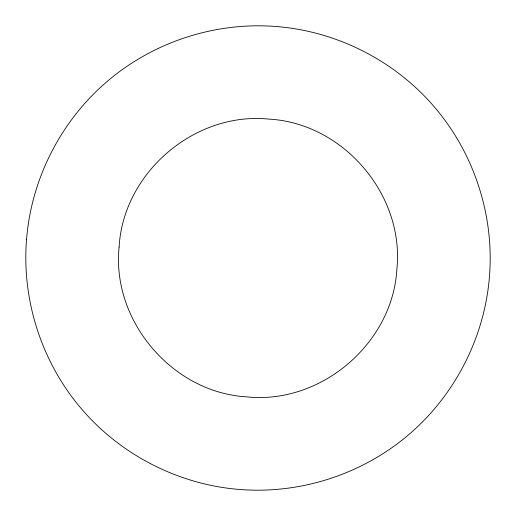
<?xml version="1.0" encoding="UTF-8"?>
<svg xmlns="http://www.w3.org/2000/svg" width="516" height="516" viewBox="0 0 516 516"><rect width="100%" height="100%" fill="white"/><g stroke="black" fill="none" stroke-linecap="round" stroke-linejoin="round"><path stroke-width="0.77" d="M26.516 239.779C21.659 300.48 41.828 362.548 81.431 408.801C120.925 455.157 179.071 484.782 239.779 489.484C300.48 494.341 362.548 474.172 408.801 434.569C455.157 395.075 484.782 336.929 489.484 276.221C494.341 215.52 474.172 153.452 434.569 107.199C395.075 60.843 336.929 31.218 276.221 26.516C215.52 21.659 153.452 41.828 107.199 81.431C60.843 120.925 31.218 179.071 26.516 239.779M119.112 247.067C111.482 321.152 172.705 392.837 247.067 396.888C321.152 404.518 392.837 343.295 396.888 268.933C404.518 194.848 343.295 123.163 268.933 119.112C194.848 111.482 123.163 172.705 119.112 247.067"/></g></svg>
